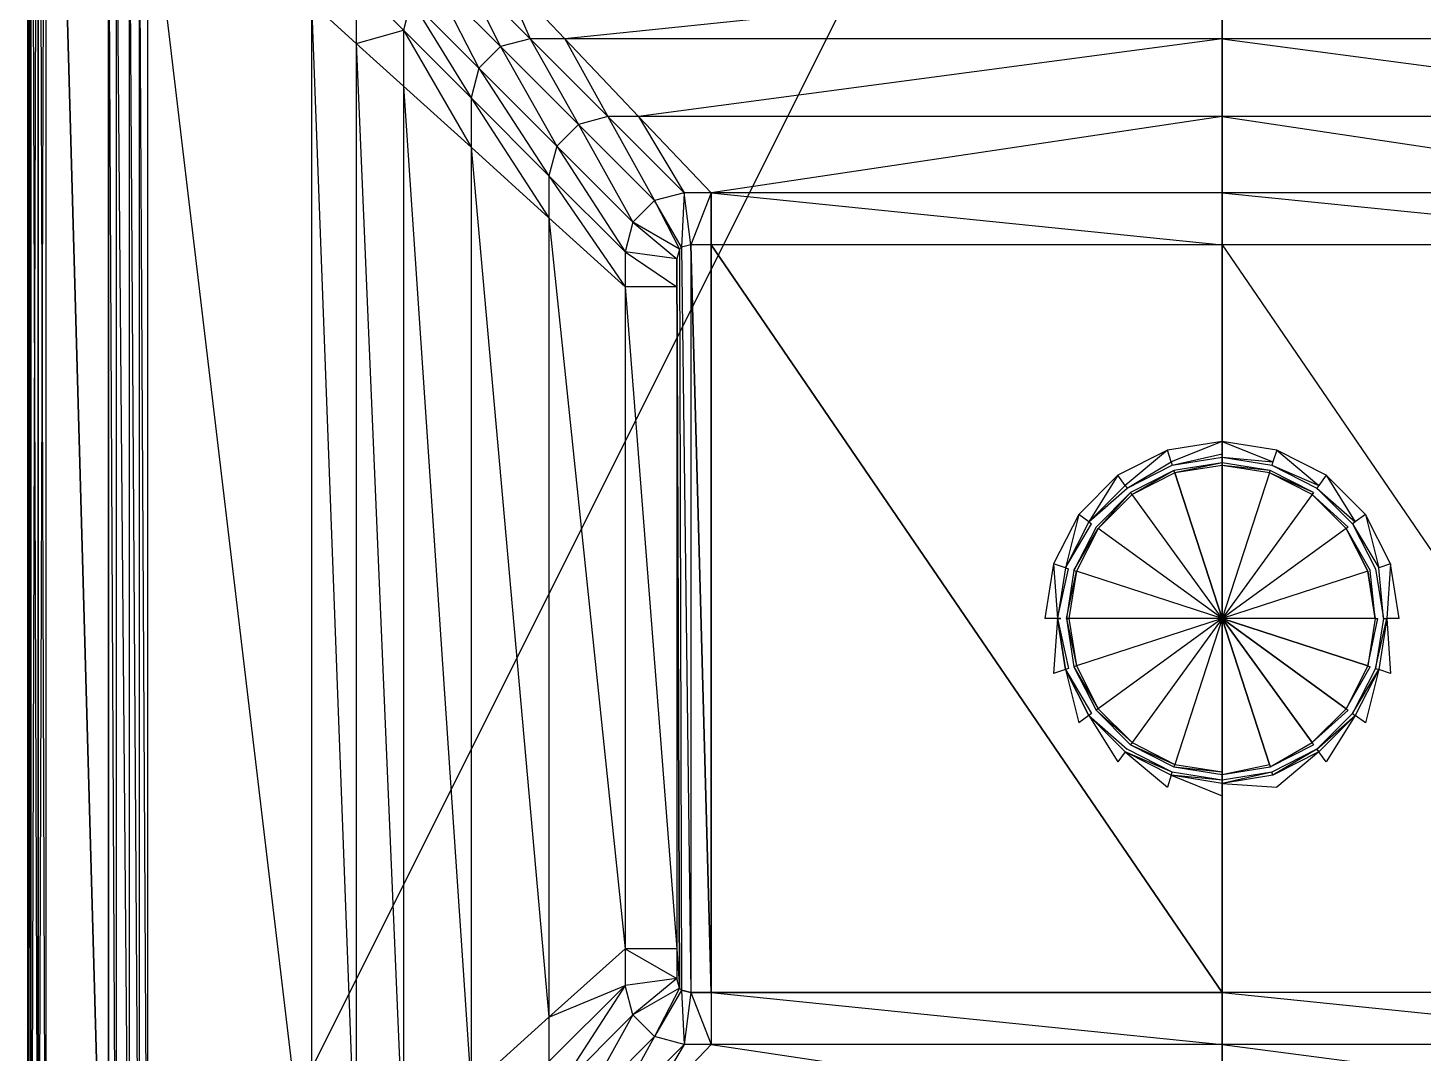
# Model space of a CAD drawing. Extents: x 0 to 0.46, y -0.46 to 0.
# Drawn here: x 0 to 0.2687, y -0.3511 to -0.1538 of the extents above; entities that cross this region are included whole.
import ezdxf

# ---------------------------------------------------------------- set-up
doc = ezdxf.new("R2010")
doc.units = 0
doc.header["$MEASUREMENT"] = 0
for name, color, linetype in [('L0_WASHBASIN_N_3156_', 7, 'Continuous'), ('L1_DRAIN_005_D60_2', 7, 'Continuous'), ('L2_DRAIN_005_D60_1', 7, 'Continuous')]:
    doc.layers.add(name, color=color, linetype=linetype)

msp = doc.modelspace()

# ---------------------------------------------------------------- linework, layer by layer
at = {"layer": 'L0_WASHBASIN_N_3156_', "color": 8}
for points, invisible_edges in [([(0, -0.0035, 0.1165), (0, -0.4565, 0.0035), (0, -0.4565, 0.1165), (0, -0.0035, 0.1165)], 13), ([(0, -0.4565, 0.0035), (0, -0.0035, 0.1165), (0, -0.0035, 0.0035), (0, -0.4565, 0.0035)], 10), ([(0.000586, -0.0035, 0.119414), (0, -0.4565, 0.118), (0.000586, -0.4565, 0.119414), (0.000586, -0.0035, 0.119414)], 13), ([(0, -0.4565, 0.118), (0.000586, -0.0035, 0.119414), (0, -0.0035, 0.118), (0, -0.4565, 0.118)], 10), ([(0, -0.0035, 0.118), (0, -0.4565, 0.1165), (0, -0.4565, 0.118), (0, -0.0035, 0.118)], 13), ([(0, -0.4565, 0.1165), (0, -0.0035, 0.118), (0, -0.0035, 0.1165), (0, -0.4565, 0.1165)], 10), ([(0, -0.0035, 0.002), (0.000586, -0.4565, 0.000586), (0, -0.4565, 0.002), (0, -0.0035, 0.002)], 13), ([(0.000586, -0.4565, 0.000586), (0, -0.0035, 0.002), (0.000586, -0.0035, 0.000586), (0.000586, -0.4565, 0.000586)], 10), ([(0, -0.0035, 0.0035), (0, -0.4565, 0.002), (0, -0.4565, 0.0035), (0, -0.0035, 0.0035)], 13), ([(0, -0.4565, 0.002), (0, -0.0035, 0.0035), (0, -0.0035, 0.002), (0, -0.4565, 0.002)], 10), ([(0.002, -0.4565, 0.12), (0.000586, -0.0035, 0.119414), (0.000586, -0.4565, 0.119414), (0.002, -0.4565, 0.12)], 13), ([(0.000586, -0.0035, 0.119414), (0.002, -0.4565, 0.12), (0.002, -0.0035, 0.12), (0.000586, -0.0035, 0.119414)], 10), ([(0.002, -0.0035), (0.000586, -0.4565, 0.000586), (0.000586, -0.0035, 0.000586), (0.002, -0.0035)], 13), ([(0.000586, -0.4565, 0.000586), (0.002, -0.0035), (0.002, -0.4565), (0.000586, -0.4565, 0.000586)], 10), ([(0.0035, -0.0035), (0.002, -0.4565), (0.002, -0.0035), (0.0035, -0.0035)], 13), ([(0.002, -0.4565), (0.0035, -0.0035), (0.0035, -0.4565), (0.002, -0.4565)], 10), ([(0.0035, -0.4565, 0.12), (0.002, -0.0035, 0.12), (0.002, -0.4565, 0.12), (0.0035, -0.4565, 0.12)], 13), ([(0.002, -0.0035, 0.12), (0.0035, -0.4565, 0.12), (0.0035, -0.0035, 0.12), (0.002, -0.0035, 0.12)], 10), ([(0.23, -0.0035), (0.0035, -0.4565), (0.0035, -0.0035), (0.23, -0.0035)], 13), ([(0.0035, -0.4565), (0.23, -0.0035), (0.23, -0.4565), (0.0035, -0.4565)], 8), ([(0.0035, -0.4565, 0.12), (0.0155, -0.433707, 0.12), (0.0035, -0.0035, 0.12), (0.0035, -0.4565, 0.12)], 13), ([(0.0155, -0.101293, 0.12), (0.0035, -0.0035, 0.12), (0.0155, -0.433707, 0.12), (0.0155, -0.101293, 0.12)], 9), ([(0.4565, -0.0035), (0.23, -0.4565), (0.23, -0.0035), (0.4565, -0.0035)], 13), ([(0.23, -0.4565), (0.4565, -0.0035), (0.4565, -0.4565), (0.23, -0.4565)], 10), ([(0.0155, -0.101293, 0.12), (0.0155, -0.433707, 0.12), (0.0155, -0.416908, 0.12), (0.0155, -0.101293, 0.12)], 8), ([(0.0155, -0.101293, 0.12), (0.0155, -0.416908, 0.12), (0.0155, -0.117262, 0.12), (0.0155, -0.101293, 0.12)], 9), ([(0.017, -0.416908, 0.12), (0.0155, -0.117262, 0.12), (0.0155, -0.416908, 0.12), (0.017, -0.416908, 0.12)], 13), ([(0.0155, -0.117262, 0.12), (0.017, -0.416908, 0.12), (0.017, -0.117262, 0.12), (0.0155, -0.117262, 0.12)], 10), ([(0.01953, -0.416289, 0.11925), (0.017, -0.117262, 0.12), (0.017, -0.416908, 0.12), (0.01953, -0.416289, 0.11925)], 13), ([(0.017, -0.117262, 0.12), (0.01953, -0.416289, 0.11925), (0.01953, -0.117885, 0.11925), (0.017, -0.117262, 0.12)], 10), ([(0.021397, -0.415296, 0.11744), (0.01953, -0.117885, 0.11925), (0.01953, -0.416289, 0.11925), (0.021397, -0.415296, 0.11744)], 13), ([(0.01953, -0.117885, 0.11925), (0.021397, -0.415296, 0.11744), (0.021397, -0.118883, 0.11744), (0.01953, -0.117885, 0.11925)], 10), ([(0.023056, -0.413802, 0.114397), (0.021397, -0.118883, 0.11744), (0.021397, -0.415296, 0.11744), (0.023056, -0.413802, 0.114397)], 13), ([(0.021397, -0.118883, 0.11744), (0.023056, -0.413802, 0.114397), (0.023056, -0.120385, 0.114397), (0.021397, -0.118883, 0.11744)], 10), ([(0.054592, -0.38542, 0.056581), (0.023056, -0.120385, 0.114397), (0.023056, -0.413802, 0.114397), (0.054592, -0.38542, 0.056581)], 13), ([(0.023056, -0.120385, 0.114397), (0.054592, -0.38542, 0.056581), (0.054592, -0.148925, 0.056581), (0.023056, -0.120385, 0.114397)], 10), ([(0.086868, -0.161535, 0.019), (0.078011, -0.144344, 0.028968), (0.073844, -0.148511, 0.028968), (0.086868, -0.161535, 0.019)], 13), ([(0.091035, -0.157368, 0.019), (0.083704, -0.142818, 0.028968), (0.078011, -0.144344, 0.028968), (0.091035, -0.157368, 0.019)], 13), ([(0.078011, -0.144344, 0.028968), (0.086868, -0.161535, 0.019), (0.091035, -0.157368, 0.019), (0.078011, -0.144344, 0.028968)], 10), ([(0.083704, -0.142818, 0.028968), (0.091035, -0.157368, 0.019), (0.096728, -0.155842, 0.019), (0.083704, -0.142818, 0.028968)], 10), ([(0.096728, -0.155842, 0.019), (0.091019, -0.142818, 0.028968), (0.083704, -0.142818, 0.028968), (0.096728, -0.155842, 0.019)], 13), ([(0.103392, -0.155842, 0.019), (0.23, -0.142818, 0.028968), (0.091019, -0.142818, 0.028968), (0.103392, -0.155842, 0.019)], 13), ([(0.091019, -0.142818, 0.028968), (0.096728, -0.155842, 0.019), (0.103392, -0.155842, 0.019), (0.091019, -0.142818, 0.028968)], 10), ([(0.23, -0.142818, 0.028968), (0.103392, -0.155842, 0.019), (0.23, -0.155842, 0.019), (0.23, -0.142818, 0.028968)], 10), ([(0.356608, -0.155842, 0.019), (0.23, -0.142818, 0.028968), (0.23, -0.155842, 0.019), (0.356608, -0.155842, 0.019)], 13), ([(0.23, -0.142818, 0.028968), (0.356608, -0.155842, 0.019), (0.368981, -0.142818, 0.028968), (0.23, -0.142818, 0.028968)], 10), ([(0.06324, -0.145126, 0.040726), (0.054592, -0.148925, 0.056581), (0.06324, -0.156752, 0.040726), (0.06324, -0.145126, 0.040726)], 13), ([(0.06324, -0.156752, 0.040726), (0.072318, -0.154204, 0.028968), (0.06324, -0.145126, 0.040726), (0.06324, -0.156752, 0.040726)], 10), ([(0.073844, -0.148511, 0.028968), (0.06324, -0.145126, 0.040726), (0.072318, -0.154204, 0.028968), (0.073844, -0.148511, 0.028968)], 13), ([(0.06324, -0.377637, 0.040726), (0.054592, -0.148925, 0.056581), (0.054592, -0.38542, 0.056581), (0.06324, -0.377637, 0.040726)], 13), ([(0.054592, -0.148925, 0.056581), (0.06324, -0.377637, 0.040726), (0.06324, -0.156752, 0.040726), (0.054592, -0.148925, 0.056581)], 10), ([(0.085342, -0.167228, 0.019), (0.073844, -0.148511, 0.028968), (0.072318, -0.154204, 0.028968), (0.085342, -0.167228, 0.019)], 13), ([(0.073844, -0.148511, 0.028968), (0.085342, -0.167228, 0.019), (0.086868, -0.161535, 0.019), (0.073844, -0.148511, 0.028968)], 10), ([(0.072318, -0.154204, 0.028968), (0.06324, -0.156752, 0.040726), (0.072318, -0.164967, 0.028968), (0.072318, -0.154204, 0.028968)], 13), ([(0.085342, -0.176754, 0.019), (0.072318, -0.154204, 0.028968), (0.072318, -0.164967, 0.028968), (0.085342, -0.176754, 0.019)], 13), ([(0.072318, -0.154204, 0.028968), (0.085342, -0.176754, 0.019), (0.085342, -0.167228, 0.019), (0.072318, -0.154204, 0.028968)], 10), ([(0.106023, -0.172356, 0.012339), (0.096728, -0.155842, 0.019), (0.091035, -0.157368, 0.019), (0.106023, -0.172356, 0.012339)], 13), ([(0.096728, -0.155842, 0.019), (0.106023, -0.172356, 0.012339), (0.111716, -0.17083, 0.012339), (0.096728, -0.155842, 0.019)], 10), ([(0.111716, -0.17083, 0.012339), (0.103392, -0.155842, 0.019), (0.096728, -0.155842, 0.019), (0.111716, -0.17083, 0.012339)], 13), ([(0.11763, -0.17083, 0.012339), (0.23, -0.155842, 0.019), (0.103392, -0.155842, 0.019), (0.11763, -0.17083, 0.012339)], 13), ([(0.103392, -0.155842, 0.019), (0.111716, -0.17083, 0.012339), (0.11763, -0.17083, 0.012339), (0.103392, -0.155842, 0.019)], 10), ([(0.23, -0.155842, 0.019), (0.11763, -0.17083, 0.012339), (0.23, -0.17083, 0.012339), (0.23, -0.155842, 0.019)], 10), ([(0.34237, -0.17083, 0.012339), (0.23, -0.155842, 0.019), (0.23, -0.17083, 0.012339), (0.34237, -0.17083, 0.012339)], 13), ([(0.23, -0.155842, 0.019), (0.34237, -0.17083, 0.012339), (0.356608, -0.155842, 0.019), (0.23, -0.155842, 0.019)], 10), ([(0.072318, -0.369466, 0.028968), (0.06324, -0.156752, 0.040726), (0.06324, -0.377637, 0.040726), (0.072318, -0.369466, 0.028968)], 13), ([(0.06324, -0.156752, 0.040726), (0.072318, -0.369466, 0.028968), (0.072318, -0.164967, 0.028968), (0.06324, -0.156752, 0.040726)], 10), ([(0.101856, -0.176523, 0.012339), (0.091035, -0.157368, 0.019), (0.086868, -0.161535, 0.019), (0.101856, -0.176523, 0.012339)], 13), ([(0.091035, -0.157368, 0.019), (0.101856, -0.176523, 0.012339), (0.106023, -0.172356, 0.012339), (0.091035, -0.157368, 0.019)], 10), ([(0.10033, -0.182216, 0.012339), (0.086868, -0.161535, 0.019), (0.085342, -0.167228, 0.019), (0.10033, -0.182216, 0.012339)], 13), ([(0.086868, -0.161535, 0.019), (0.10033, -0.182216, 0.012339), (0.101856, -0.176523, 0.012339), (0.086868, -0.161535, 0.019)], 10), ([(0.085342, -0.357745, 0.019), (0.072318, -0.164967, 0.028968), (0.072318, -0.369466, 0.028968), (0.085342, -0.357745, 0.019)], 13), ([(0.072318, -0.164967, 0.028968), (0.085342, -0.357745, 0.019), (0.085342, -0.176754, 0.019), (0.072318, -0.164967, 0.028968)], 10), ([(0.10033, -0.190318, 0.012339), (0.085342, -0.167228, 0.019), (0.085342, -0.176754, 0.019), (0.10033, -0.190318, 0.012339)], 13), ([(0.085342, -0.167228, 0.019), (0.10033, -0.190318, 0.012339), (0.10033, -0.182216, 0.012339), (0.085342, -0.167228, 0.019)], 10), ([(0.120693, -0.187025, 0.01), (0.111716, -0.17083, 0.012339), (0.106023, -0.172356, 0.012339), (0.120693, -0.187025, 0.01)], 13), ([(0.111716, -0.17083, 0.012339), (0.120693, -0.187025, 0.01), (0.126386, -0.1855, 0.01), (0.111716, -0.17083, 0.012339)], 10), ([(0.126386, -0.1855, 0.01), (0.11763, -0.17083, 0.012339), (0.111716, -0.17083, 0.012339), (0.126386, -0.1855, 0.01)], 13), ([(0.131567, -0.1855, 0.01), (0.23, -0.17083, 0.012339), (0.11763, -0.17083, 0.012339), (0.131567, -0.1855, 0.01)], 13), ([(0.11763, -0.17083, 0.012339), (0.126386, -0.1855, 0.01), (0.131567, -0.1855, 0.01), (0.11763, -0.17083, 0.012339)], 10), ([(0.23, -0.17083, 0.012339), (0.131567, -0.1855, 0.01), (0.23, -0.1855, 0.01), (0.23, -0.17083, 0.012339)], 10), ([(0.328433, -0.1855, 0.01), (0.23, -0.17083, 0.012339), (0.23, -0.1855, 0.01), (0.328433, -0.1855, 0.01)], 13), ([(0.23, -0.17083, 0.012339), (0.328433, -0.1855, 0.01), (0.34237, -0.17083, 0.012339), (0.23, -0.17083, 0.012339)], 10), ([(0.116525, -0.191193, 0.01), (0.106023, -0.172356, 0.012339), (0.101856, -0.176523, 0.012339), (0.116525, -0.191193, 0.01)], 13), ([(0.106023, -0.172356, 0.012339), (0.116525, -0.191193, 0.01), (0.120693, -0.187025, 0.01), (0.106023, -0.172356, 0.012339)], 10), ([(0.10033, -0.344255, 0.012339), (0.085342, -0.176754, 0.019), (0.085342, -0.357745, 0.019), (0.10033, -0.344255, 0.012339)], 13), ([(0.085342, -0.176754, 0.019), (0.10033, -0.344255, 0.012339), (0.10033, -0.190318, 0.012339), (0.085342, -0.176754, 0.019)], 10), ([(0.115, -0.196886, 0.01), (0.101856, -0.176523, 0.012339), (0.10033, -0.182216, 0.012339), (0.115, -0.196886, 0.01)], 13), ([(0.101856, -0.176523, 0.012339), (0.115, -0.196886, 0.01), (0.116525, -0.191193, 0.01), (0.101856, -0.176523, 0.012339)], 10), ([(0.115, -0.203594, 0.01), (0.10033, -0.182216, 0.012339), (0.10033, -0.190318, 0.012339), (0.115, -0.203594, 0.01)], 13), ([(0.10033, -0.182216, 0.012339), (0.115, -0.203594, 0.01), (0.115, -0.196886, 0.01), (0.10033, -0.182216, 0.012339)], 10), ([(0.125491, -0.196369, 0.01), (0.120693, -0.187025, 0.01), (0.116525, -0.191193, 0.01), (0.125491, -0.196369, 0.01)], 13), ([(0.125869, -0.195991, 0.01), (0.126386, -0.1855, 0.01), (0.120693, -0.187025, 0.01), (0.125869, -0.195991, 0.01)], 13), ([(0.120693, -0.187025, 0.01), (0.125491, -0.196369, 0.01), (0.125869, -0.195991, 0.01), (0.120693, -0.187025, 0.01)], 10), ([(0.126386, -0.1855, 0.01), (0.125869, -0.195991, 0.01), (0.127702, -0.1955, 0.01), (0.126386, -0.1855, 0.01)], 10), ([(0.127702, -0.1955, 0.01), (0.131567, -0.1855, 0.01), (0.126386, -0.1855, 0.01), (0.127702, -0.1955, 0.01)], 13), ([(0.131567, -0.1855, 0.01), (0.127702, -0.1955, 0.01), (0.131567, -0.1955, 0.01), (0.131567, -0.1855, 0.01)], 10), ([(0.23, -0.1955, 0.01), (0.131567, -0.1855, 0.01), (0.131567, -0.1955, 0.01), (0.23, -0.1955, 0.01)], 13), ([(0.131567, -0.1855, 0.01), (0.23, -0.1955, 0.01), (0.23, -0.1855, 0.01), (0.131567, -0.1855, 0.01)], 10), ([(0.328433, -0.1955, 0.01), (0.23, -0.1855, 0.01), (0.23, -0.1955, 0.01), (0.328433, -0.1955, 0.01)], 13), ([(0.23, -0.1855, 0.01), (0.328433, -0.1955, 0.01), (0.328433, -0.1855, 0.01), (0.23, -0.1855, 0.01)], 10), ([(0.115, -0.331053, 0.01), (0.10033, -0.190318, 0.012339), (0.10033, -0.344255, 0.012339), (0.115, -0.331053, 0.01)], 13), ([(0.10033, -0.190318, 0.012339), (0.115, -0.331053, 0.01), (0.115, -0.203594, 0.01), (0.10033, -0.190318, 0.012339)], 10), ([(0.125, -0.198202, 0.01), (0.116525, -0.191193, 0.01), (0.115, -0.196886, 0.01), (0.125, -0.198202, 0.01)], 13), ([(0.116525, -0.191193, 0.01), (0.125, -0.198202, 0.01), (0.125491, -0.196369, 0.01), (0.116525, -0.191193, 0.01)], 10), ([(0.125491, -0.196369, 0.01), (0.125869, -0.339009, 0.01), (0.125869, -0.195991, 0.01), (0.125491, -0.196369, 0.01)], 10), ([(0.125869, -0.195991, 0.01), (0.127702, -0.3395, 0.01), (0.127702, -0.1955, 0.01), (0.125869, -0.195991, 0.01)], 10), ([(0.125869, -0.195991, 0.01), (0.125869, -0.339009, 0.01), (0.127702, -0.3395, 0.01), (0.125869, -0.195991, 0.01)], 13), ([(0.127702, -0.1955, 0.01), (0.127702, -0.3395, 0.01), (0.131567, -0.3395, 0.01), (0.127702, -0.1955, 0.01)], 8), ([(0.127702, -0.1955, 0.01), (0.131567, -0.3395, 0.01), (0.131567, -0.1955, 0.01), (0.127702, -0.1955, 0.01)], 8), ([(0.131567, -0.1955, 0.01), (0.131567, -0.3395, 0.01), (0.23, -0.3395, 0.01), (0.131567, -0.1955, 0.01)], 8), ([(0.131567, -0.1955, 0.01), (0.23, -0.3395, 0.01), (0.23, -0.1955, 0.01), (0.131567, -0.1955, 0.01)], 8), ([(0.328433, -0.3395, 0.01), (0.23, -0.1955, 0.01), (0.23, -0.3395, 0.01), (0.328433, -0.3395, 0.01)], 13), ([(0.23, -0.1955, 0.01), (0.328433, -0.3395, 0.01), (0.328433, -0.1955, 0.01), (0.23, -0.1955, 0.01)], 10), ([(0.125, -0.203594, 0.01), (0.115, -0.196886, 0.01), (0.115, -0.203594, 0.01), (0.125, -0.203594, 0.01)], 13), ([(0.115, -0.196886, 0.01), (0.125, -0.203594, 0.01), (0.125, -0.198202, 0.01), (0.115, -0.196886, 0.01)], 10), ([(0.125, -0.198202, 0.01), (0.125491, -0.338631, 0.01), (0.125491, -0.196369, 0.01), (0.125, -0.198202, 0.01)], 10), ([(0.125, -0.203594, 0.01), (0.125491, -0.338631, 0.01), (0.125, -0.198202, 0.01), (0.125, -0.203594, 0.01)], 13), ([(0.125491, -0.196369, 0.01), (0.125491, -0.338631, 0.01), (0.125869, -0.339009, 0.01), (0.125491, -0.196369, 0.01)], 13), ([(0.125, -0.331053, 0.01), (0.115, -0.203594, 0.01), (0.115, -0.331053, 0.01), (0.125, -0.331053, 0.01)], 13), ([(0.115, -0.203594, 0.01), (0.125, -0.331053, 0.01), (0.125, -0.203594, 0.01), (0.115, -0.203594, 0.01)], 10), ([(0.125, -0.331053, 0.01), (0.125491, -0.338631, 0.01), (0.125, -0.203594, 0.01), (0.125, -0.331053, 0.01)], 10), ([(0.10033, -0.344255, 0.012339), (0.115, -0.338114, 0.01), (0.115, -0.331053, 0.01), (0.10033, -0.344255, 0.012339)], 10), ([(0.125, -0.336798, 0.01), (0.115, -0.331053, 0.01), (0.115, -0.338114, 0.01), (0.125, -0.336798, 0.01)], 13), ([(0.115, -0.331053, 0.01), (0.125, -0.336798, 0.01), (0.125, -0.331053, 0.01), (0.115, -0.331053, 0.01)], 10), ([(0.125491, -0.338631, 0.01), (0.125, -0.331053, 0.01), (0.125, -0.336798, 0.01), (0.125491, -0.338631, 0.01)], 13), ([(0.101856, -0.358477, 0.012339), (0.115, -0.338114, 0.01), (0.10033, -0.352784, 0.012339), (0.101856, -0.358477, 0.012339)], 13), ([(0.115, -0.338114, 0.01), (0.10033, -0.344255, 0.012339), (0.10033, -0.352784, 0.012339), (0.115, -0.338114, 0.01)], 13), ([(0.115, -0.338114, 0.01), (0.101856, -0.358477, 0.012339), (0.116525, -0.343807, 0.01), (0.115, -0.338114, 0.01)], 10), ([(0.116525, -0.343807, 0.01), (0.125, -0.336798, 0.01), (0.115, -0.338114, 0.01), (0.116525, -0.343807, 0.01)], 13), ([(0.125, -0.336798, 0.01), (0.116525, -0.343807, 0.01), (0.125491, -0.338631, 0.01), (0.125, -0.336798, 0.01)], 10), ([(0.120693, -0.347975, 0.01), (0.125491, -0.338631, 0.01), (0.116525, -0.343807, 0.01), (0.120693, -0.347975, 0.01)], 13), ([(0.125491, -0.338631, 0.01), (0.120693, -0.347975, 0.01), (0.125869, -0.339009, 0.01), (0.125491, -0.338631, 0.01)], 10), ([(0.126386, -0.3495, 0.01), (0.125869, -0.339009, 0.01), (0.120693, -0.347975, 0.01), (0.126386, -0.3495, 0.01)], 13), ([(0.125869, -0.339009, 0.01), (0.126386, -0.3495, 0.01), (0.127702, -0.3395, 0.01), (0.125869, -0.339009, 0.01)], 10), ([(0.131567, -0.3495, 0.01), (0.127702, -0.3395, 0.01), (0.126386, -0.3495, 0.01), (0.131567, -0.3495, 0.01)], 13), ([(0.127702, -0.3395, 0.01), (0.131567, -0.3495, 0.01), (0.131567, -0.3395, 0.01), (0.127702, -0.3395, 0.01)], 10), ([(0.23, -0.3495, 0.01), (0.131567, -0.3395, 0.01), (0.131567, -0.3495, 0.01), (0.23, -0.3495, 0.01)], 13), ([(0.131567, -0.3395, 0.01), (0.23, -0.3495, 0.01), (0.23, -0.3395, 0.01), (0.131567, -0.3395, 0.01)], 10), ([(0.328433, -0.3495, 0.01), (0.23, -0.3395, 0.01), (0.23, -0.3495, 0.01), (0.328433, -0.3495, 0.01)], 13), ([(0.23, -0.3395, 0.01), (0.328433, -0.3495, 0.01), (0.328433, -0.3395, 0.01), (0.23, -0.3395, 0.01)], 10), ([(0.106023, -0.362644, 0.012339), (0.116525, -0.343807, 0.01), (0.101856, -0.358477, 0.012339), (0.106023, -0.362644, 0.012339)], 13), ([(0.116525, -0.343807, 0.01), (0.106023, -0.362644, 0.012339), (0.120693, -0.347975, 0.01), (0.116525, -0.343807, 0.01)], 10), ([(0.085342, -0.357745, 0.019), (0.10033, -0.352784, 0.012339), (0.10033, -0.344255, 0.012339), (0.085342, -0.357745, 0.019)], 10), ([(0.111716, -0.36417, 0.012339), (0.120693, -0.347975, 0.01), (0.106023, -0.362644, 0.012339), (0.111716, -0.36417, 0.012339)], 13), ([(0.120693, -0.347975, 0.01), (0.111716, -0.36417, 0.012339), (0.126386, -0.3495, 0.01), (0.120693, -0.347975, 0.01)], 10), ([(0.11763, -0.36417, 0.012339), (0.126386, -0.3495, 0.01), (0.111716, -0.36417, 0.012339), (0.11763, -0.36417, 0.012339)], 13), ([(0.126386, -0.3495, 0.01), (0.11763, -0.36417, 0.012339), (0.131567, -0.3495, 0.01), (0.126386, -0.3495, 0.01)], 8), ([(0.23, -0.36417, 0.012339), (0.131567, -0.3495, 0.01), (0.11763, -0.36417, 0.012339), (0.23, -0.36417, 0.012339)], 13), ([(0.131567, -0.3495, 0.01), (0.23, -0.36417, 0.012339), (0.23, -0.3495, 0.01), (0.131567, -0.3495, 0.01)], 10), ([(0.34237, -0.36417, 0.012339), (0.23, -0.3495, 0.01), (0.23, -0.36417, 0.012339), (0.34237, -0.36417, 0.012339)], 13), ([(0.23, -0.3495, 0.01), (0.34237, -0.36417, 0.012339), (0.328433, -0.3495, 0.01), (0.23, -0.3495, 0.01)], 10)]:
    msp.add_3dface(points, dxfattribs=dict(at, invisible_edges=invisible_edges))
at = {"layer": 'L1_DRAIN_005_D60_2', "color": 8}
for points, invisible_edges in [([(0.212658, -0.243631, 0.012354), (0.220729, -0.238968, 0.0102), (0.212366, -0.243229, 0.0102), (0.212658, -0.243631, 0.012354)], 13), ([(0.220729, -0.238968, 0.0102), (0.212658, -0.243631, 0.012354), (0.220883, -0.23944, 0.012354), (0.220729, -0.238968, 0.0102)], 10), ([(0.220883, -0.23944, 0.012354), (0.23, -0.2375, 0.0102), (0.220729, -0.238968, 0.0102), (0.220883, -0.23944, 0.012354)], 13), ([(0.23, -0.2375, 0.0102), (0.220883, -0.23944, 0.012354), (0.23, -0.237996, 0.012354), (0.23, -0.2375, 0.0102)], 10), ([(0.23, -0.237996, 0.012354), (0.220883, -0.23944, 0.012354), (0.23, -0.2675, 0.013354), (0.23, -0.237996, 0.012354)], 12), ([(0.23, -0.237996, 0.012354), (0.239271, -0.238968, 0.0102), (0.23, -0.2375, 0.0102), (0.23, -0.237996, 0.012354)], 13), ([(0.239271, -0.238968, 0.0102), (0.23, -0.237996, 0.012354), (0.239117, -0.23944, 0.012354), (0.239271, -0.238968, 0.0102)], 10), ([(0.239117, -0.23944, 0.012354), (0.23, -0.237996, 0.012354), (0.23, -0.2675, 0.013354), (0.239117, -0.23944, 0.012354)], 12), ([(0.239117, -0.23944, 0.012354), (0.247634, -0.243229, 0.0102), (0.239271, -0.238968, 0.0102), (0.239117, -0.23944, 0.012354)], 13), ([(0.23, -0.2675, 0.013354), (0.220883, -0.23944, 0.012354), (0.212658, -0.243631, 0.012354), (0.23, -0.2675, 0.013354)], 12), ([(0.247342, -0.243631, 0.012354), (0.239117, -0.23944, 0.012354), (0.23, -0.2675, 0.013354), (0.247342, -0.243631, 0.012354)], 12), ([(0.247634, -0.243229, 0.0102), (0.239117, -0.23944, 0.012354), (0.247342, -0.243631, 0.012354), (0.247634, -0.243229, 0.0102)], 10), ([(0.206131, -0.250158, 0.012354), (0.212366, -0.243229, 0.0102), (0.205729, -0.249866, 0.0102), (0.206131, -0.250158, 0.012354)], 13), ([(0.212366, -0.243229, 0.0102), (0.206131, -0.250158, 0.012354), (0.212658, -0.243631, 0.012354), (0.212366, -0.243229, 0.0102)], 10), ([(0.23, -0.2675, 0.013354), (0.212658, -0.243631, 0.012354), (0.206131, -0.250158, 0.012354), (0.23, -0.2675, 0.013354)], 12), ([(0.253869, -0.250158, 0.012354), (0.247342, -0.243631, 0.012354), (0.23, -0.2675, 0.013354), (0.253869, -0.250158, 0.012354)], 12), ([(0.247342, -0.243631, 0.012354), (0.254271, -0.249866, 0.0102), (0.247634, -0.243229, 0.0102), (0.247342, -0.243631, 0.012354)], 10), ([(0.254271, -0.249866, 0.0102), (0.247342, -0.243631, 0.012354), (0.253869, -0.250158, 0.012354), (0.254271, -0.249866, 0.0102)], 13), ([(0.201468, -0.258229, 0.0102), (0.206131, -0.250158, 0.012354), (0.205729, -0.249866, 0.0102), (0.201468, -0.258229, 0.0102)], 10), ([(0.253869, -0.250158, 0.012354), (0.258532, -0.258229, 0.0102), (0.254271, -0.249866, 0.0102), (0.253869, -0.250158, 0.012354)], 10), ([(0.206131, -0.250158, 0.012354), (0.201468, -0.258229, 0.0102), (0.20194, -0.258383, 0.012354), (0.206131, -0.250158, 0.012354)], 13), ([(0.23, -0.2675, 0.013354), (0.206131, -0.250158, 0.012354), (0.20194, -0.258383, 0.012354), (0.23, -0.2675, 0.013354)], 12), ([(0.25806, -0.258383, 0.012354), (0.253869, -0.250158, 0.012354), (0.23, -0.2675, 0.013354), (0.25806, -0.258383, 0.012354)], 12), ([(0.258532, -0.258229, 0.0102), (0.253869, -0.250158, 0.012354), (0.25806, -0.258383, 0.012354), (0.258532, -0.258229, 0.0102)], 13), ([(0.2, -0.2675, 0.0102), (0.20194, -0.258383, 0.012354), (0.201468, -0.258229, 0.0102), (0.2, -0.2675, 0.0102)], 10), ([(0.20194, -0.258383, 0.012354), (0.2, -0.2675, 0.0102), (0.200496, -0.2675, 0.012354), (0.20194, -0.258383, 0.012354)], 13), ([(0.23, -0.2675, 0.013354), (0.20194, -0.258383, 0.012354), (0.200496, -0.2675, 0.012354), (0.23, -0.2675, 0.013354)], 12), ([(0.259504, -0.2675, 0.012354), (0.25806, -0.258383, 0.012354), (0.23, -0.2675, 0.013354), (0.259504, -0.2675, 0.012354)], 12), ([(0.259504, -0.2675, 0.012354), (0.258532, -0.258229, 0.0102), (0.25806, -0.258383, 0.012354), (0.259504, -0.2675, 0.012354)], 10), ([(0.258532, -0.258229, 0.0102), (0.259504, -0.2675, 0.012354), (0.26, -0.2675, 0.0102), (0.258532, -0.258229, 0.0102)], 13), ([(0.20194, -0.276617, 0.012354), (0.2, -0.2675, 0.0102), (0.201468, -0.276771, 0.0102), (0.20194, -0.276617, 0.012354)], 13), ([(0.2, -0.2675, 0.0102), (0.20194, -0.276617, 0.012354), (0.200496, -0.2675, 0.012354), (0.2, -0.2675, 0.0102)], 10), ([(0.23, -0.2675, 0.013354), (0.200496, -0.2675, 0.012354), (0.20194, -0.276617, 0.012354), (0.23, -0.2675, 0.013354)], 12), ([(0.23, -0.2675, 0.013354), (0.20194, -0.276617, 0.012354), (0.206131, -0.284842, 0.012354), (0.23, -0.2675, 0.013354)], 12), ([(0.23, -0.2675, 0.013354), (0.206131, -0.284842, 0.012354), (0.212658, -0.291369, 0.012354), (0.23, -0.2675, 0.013354)], 12), ([(0.23, -0.2675, 0.013354), (0.212658, -0.291369, 0.012354), (0.220883, -0.29556, 0.012354), (0.23, -0.2675, 0.013354)], 12), ([(0.23, -0.2675, 0.013354), (0.220883, -0.29556, 0.012354), (0.23, -0.297004, 0.012354), (0.23, -0.2675, 0.013354)], 12), ([(0.259504, -0.2675, 0.012354), (0.23, -0.2675, 0.013354), (0.25806, -0.276617, 0.012354), (0.259504, -0.2675, 0.012354)], 12), ([(0.25806, -0.276617, 0.012354), (0.23, -0.2675, 0.013354), (0.253869, -0.284842, 0.012354), (0.25806, -0.276617, 0.012354)], 12), ([(0.253869, -0.284842, 0.012354), (0.23, -0.2675, 0.013354), (0.247342, -0.291369, 0.012354), (0.253869, -0.284842, 0.012354)], 12), ([(0.247342, -0.291369, 0.012354), (0.23, -0.2675, 0.013354), (0.239117, -0.29556, 0.012354), (0.247342, -0.291369, 0.012354)], 12), ([(0.239117, -0.29556, 0.012354), (0.23, -0.2675, 0.013354), (0.23, -0.297004, 0.012354), (0.239117, -0.29556, 0.012354)], 12), ([(0.26, -0.2675, 0.0102), (0.25806, -0.276617, 0.012354), (0.258532, -0.276771, 0.0102), (0.26, -0.2675, 0.0102)], 13), ([(0.25806, -0.276617, 0.012354), (0.26, -0.2675, 0.0102), (0.259504, -0.2675, 0.012354), (0.25806, -0.276617, 0.012354)], 10), ([(0.201468, -0.276771, 0.0102), (0.206131, -0.284842, 0.012354), (0.20194, -0.276617, 0.012354), (0.201468, -0.276771, 0.0102)], 10), ([(0.206131, -0.284842, 0.012354), (0.201468, -0.276771, 0.0102), (0.205729, -0.285134, 0.0102), (0.206131, -0.284842, 0.012354)], 13), ([(0.253869, -0.284842, 0.012354), (0.258532, -0.276771, 0.0102), (0.25806, -0.276617, 0.012354), (0.253869, -0.284842, 0.012354)], 10), ([(0.258532, -0.276771, 0.0102), (0.253869, -0.284842, 0.012354), (0.254271, -0.285134, 0.0102), (0.258532, -0.276771, 0.0102)], 13), ([(0.205729, -0.285134, 0.0102), (0.212658, -0.291369, 0.012354), (0.206131, -0.284842, 0.012354), (0.205729, -0.285134, 0.0102)], 10), ([(0.212658, -0.291369, 0.012354), (0.205729, -0.285134, 0.0102), (0.212366, -0.291771, 0.0102), (0.212658, -0.291369, 0.012354)], 13), ([(0.247342, -0.291369, 0.012354), (0.254271, -0.285134, 0.0102), (0.253869, -0.284842, 0.012354), (0.247342, -0.291369, 0.012354)], 10), ([(0.254271, -0.285134, 0.0102), (0.247342, -0.291369, 0.012354), (0.247634, -0.291771, 0.0102), (0.254271, -0.285134, 0.0102)], 13), ([(0.212366, -0.291771, 0.0102), (0.220883, -0.29556, 0.012354), (0.212658, -0.291369, 0.012354), (0.212366, -0.291771, 0.0102)], 10), ([(0.220883, -0.29556, 0.012354), (0.212366, -0.291771, 0.0102), (0.220729, -0.296032, 0.0102), (0.220883, -0.29556, 0.012354)], 13), ([(0.239271, -0.296032, 0.0102), (0.247342, -0.291369, 0.012354), (0.239117, -0.29556, 0.012354), (0.239271, -0.296032, 0.0102)], 10), ([(0.247342, -0.291369, 0.012354), (0.239271, -0.296032, 0.0102), (0.247634, -0.291771, 0.0102), (0.247342, -0.291369, 0.012354)], 13), ([(0.220729, -0.296032, 0.0102), (0.23, -0.297004, 0.012354), (0.220883, -0.29556, 0.012354), (0.220729, -0.296032, 0.0102)], 10), ([(0.239117, -0.29556, 0.012354), (0.23, -0.2975, 0.0102), (0.239271, -0.296032, 0.0102), (0.239117, -0.29556, 0.012354)], 13), ([(0.23, -0.2975, 0.0102), (0.239117, -0.29556, 0.012354), (0.23, -0.297004, 0.012354), (0.23, -0.2975, 0.0102)], 10), ([(0.23, -0.297004, 0.012354), (0.220729, -0.296032, 0.0102), (0.23, -0.2975, 0.0102), (0.23, -0.297004, 0.012354)], 13)]:
    msp.add_3dface(points, dxfattribs=dict(at, invisible_edges=invisible_edges))
at = {"layer": 'L2_DRAIN_005_D60_1', "color": 8}
for points, invisible_edges in [([(0.2202, -0.237339, 0.0112), (0.23, -0.233389, 0.0112), (0.219459, -0.235059, 0.0112), (0.2202, -0.237339, 0.0112)], 13), ([(0.23, -0.233389, 0.0112), (0.2202, -0.237339, 0.0112), (0.23, -0.235787, 0.0112), (0.23, -0.233389, 0.0112)], 10), ([(0.2398, -0.237339, 0.0112), (0.23, -0.233389, 0.0112), (0.23, -0.235787, 0.0112), (0.2398, -0.237339, 0.0112)], 13), ([(0.23, -0.233389, 0.0112), (0.2398, -0.237339, 0.0112), (0.240541, -0.235059, 0.0112), (0.23, -0.233389, 0.0112)], 10), ([(0.211359, -0.241843, 0.0112), (0.219459, -0.235059, 0.0112), (0.20995, -0.239904, 0.0112), (0.211359, -0.241843, 0.0112)], 13), ([(0.219459, -0.235059, 0.0112), (0.211359, -0.241843, 0.0112), (0.2202, -0.237339, 0.0112), (0.219459, -0.235059, 0.0112)], 10), ([(0.220396, -0.237942, 0.0102), (0.23, -0.235787, 0.0112), (0.2202, -0.237339, 0.0112), (0.220396, -0.237942, 0.0102)], 10), ([(0.23, -0.235787, 0.0112), (0.220396, -0.237942, 0.0102), (0.23, -0.236421, 0.0102), (0.23, -0.235787, 0.0112)], 13), ([(0.23, -0.236421, 0.0102), (0.2398, -0.237339, 0.0112), (0.23, -0.235787, 0.0112), (0.23, -0.236421, 0.0102)], 10), ([(0.2398, -0.237339, 0.0112), (0.23, -0.236421, 0.0102), (0.239604, -0.237942, 0.0102), (0.2398, -0.237339, 0.0112)], 13), ([(0.248641, -0.241843, 0.0112), (0.240541, -0.235059, 0.0112), (0.2398, -0.237339, 0.0112), (0.248641, -0.241843, 0.0112)], 13), ([(0.240541, -0.235059, 0.0112), (0.248641, -0.241843, 0.0112), (0.25005, -0.239904, 0.0112), (0.240541, -0.235059, 0.0112)], 10), ([(0.211732, -0.242356, 0.0102), (0.2202, -0.237339, 0.0112), (0.211359, -0.241843, 0.0112), (0.211732, -0.242356, 0.0102)], 10), ([(0.2202, -0.237339, 0.0112), (0.211732, -0.242356, 0.0102), (0.220396, -0.237942, 0.0102), (0.2202, -0.237339, 0.0112)], 13), ([(0.239604, -0.237942, 0.0102), (0.248641, -0.241843, 0.0112), (0.2398, -0.237339, 0.0112), (0.239604, -0.237942, 0.0102)], 10), ([(0.248641, -0.241843, 0.0112), (0.239604, -0.237942, 0.0102), (0.248268, -0.242356, 0.0102), (0.248641, -0.241843, 0.0112)], 13), ([(0.204343, -0.248859, 0.0112), (0.20995, -0.239904, 0.0112), (0.202404, -0.24745, 0.0112), (0.204343, -0.248859, 0.0112)], 13), ([(0.20995, -0.239904, 0.0112), (0.204343, -0.248859, 0.0112), (0.211359, -0.241843, 0.0112), (0.20995, -0.239904, 0.0112)], 10), ([(0.255657, -0.248859, 0.0112), (0.25005, -0.239904, 0.0112), (0.248641, -0.241843, 0.0112), (0.255657, -0.248859, 0.0112)], 13), ([(0.25005, -0.239904, 0.0112), (0.255657, -0.248859, 0.0112), (0.257596, -0.24745, 0.0112), (0.25005, -0.239904, 0.0112)], 10), ([(0.204343, -0.248859, 0.0112), (0.211732, -0.242356, 0.0102), (0.211359, -0.241843, 0.0112), (0.204343, -0.248859, 0.0112)], 10), ([(0.211732, -0.242356, 0.0102), (0.204343, -0.248859, 0.0112), (0.204856, -0.249232, 0.0102), (0.211732, -0.242356, 0.0102)], 13), ([(0.248268, -0.242356, 0.0102), (0.255657, -0.248859, 0.0112), (0.248641, -0.241843, 0.0112), (0.248268, -0.242356, 0.0102)], 10), ([(0.255657, -0.248859, 0.0112), (0.248268, -0.242356, 0.0102), (0.255144, -0.249232, 0.0102), (0.255657, -0.248859, 0.0112)], 13), ([(0.199839, -0.2577, 0.0112), (0.202404, -0.24745, 0.0112), (0.197559, -0.256959, 0.0112), (0.199839, -0.2577, 0.0112)], 13), ([(0.202404, -0.24745, 0.0112), (0.199839, -0.2577, 0.0112), (0.204343, -0.248859, 0.0112), (0.202404, -0.24745, 0.0112)], 10), ([(0.199839, -0.2577, 0.0112), (0.204856, -0.249232, 0.0102), (0.204343, -0.248859, 0.0112), (0.199839, -0.2577, 0.0112)], 10), ([(0.204856, -0.249232, 0.0102), (0.199839, -0.2577, 0.0112), (0.200442, -0.257896, 0.0102), (0.204856, -0.249232, 0.0102)], 13), ([(0.255144, -0.249232, 0.0102), (0.260161, -0.2577, 0.0112), (0.255657, -0.248859, 0.0112), (0.255144, -0.249232, 0.0102)], 10), ([(0.260161, -0.2577, 0.0112), (0.255144, -0.249232, 0.0102), (0.259558, -0.257896, 0.0102), (0.260161, -0.2577, 0.0112)], 13), ([(0.260161, -0.2577, 0.0112), (0.257596, -0.24745, 0.0112), (0.255657, -0.248859, 0.0112), (0.260161, -0.2577, 0.0112)], 13), ([(0.257596, -0.24745, 0.0112), (0.260161, -0.2577, 0.0112), (0.262441, -0.256959, 0.0112), (0.257596, -0.24745, 0.0112)], 10), ([(0.198287, -0.2675, 0.0112), (0.197559, -0.256959, 0.0112), (0.195889, -0.2675, 0.0112), (0.198287, -0.2675, 0.0112)], 13), ([(0.197559, -0.256959, 0.0112), (0.198287, -0.2675, 0.0112), (0.199839, -0.2577, 0.0112), (0.197559, -0.256959, 0.0112)], 10), ([(0.198287, -0.2675, 0.0112), (0.200442, -0.257896, 0.0102), (0.199839, -0.2577, 0.0112), (0.198287, -0.2675, 0.0112)], 10), ([(0.200442, -0.257896, 0.0102), (0.198287, -0.2675, 0.0112), (0.198921, -0.2675, 0.0102), (0.200442, -0.257896, 0.0102)], 13), ([(0.261079, -0.2675, 0.0102), (0.260161, -0.2577, 0.0112), (0.259558, -0.257896, 0.0102), (0.261079, -0.2675, 0.0102)], 10), ([(0.261713, -0.2675, 0.0112), (0.262441, -0.256959, 0.0112), (0.260161, -0.2577, 0.0112), (0.261713, -0.2675, 0.0112)], 13), ([(0.260161, -0.2577, 0.0112), (0.261079, -0.2675, 0.0102), (0.261713, -0.2675, 0.0112), (0.260161, -0.2577, 0.0112)], 13), ([(0.262441, -0.256959, 0.0112), (0.261713, -0.2675, 0.0112), (0.264111, -0.2675, 0.0112), (0.262441, -0.256959, 0.0112)], 10), ([(0.197559, -0.278041, 0.0112), (0.198287, -0.2675, 0.0112), (0.195889, -0.2675, 0.0112), (0.197559, -0.278041, 0.0112)], 13), ([(0.198287, -0.2675, 0.0112), (0.197559, -0.278041, 0.0112), (0.199839, -0.2773, 0.0112), (0.198287, -0.2675, 0.0112)], 10), ([(0.200442, -0.277104, 0.0102), (0.198287, -0.2675, 0.0112), (0.199839, -0.2773, 0.0112), (0.200442, -0.277104, 0.0102)], 13), ([(0.198287, -0.2675, 0.0112), (0.200442, -0.277104, 0.0102), (0.198921, -0.2675, 0.0102), (0.198287, -0.2675, 0.0112)], 10), ([(0.261713, -0.2675, 0.0112), (0.259558, -0.277104, 0.0102), (0.260161, -0.2773, 0.0112), (0.261713, -0.2675, 0.0112)], 13), ([(0.259558, -0.277104, 0.0102), (0.261713, -0.2675, 0.0112), (0.261079, -0.2675, 0.0102), (0.259558, -0.277104, 0.0102)], 10), ([(0.262441, -0.278041, 0.0112), (0.261713, -0.2675, 0.0112), (0.260161, -0.2773, 0.0112), (0.262441, -0.278041, 0.0112)], 13), ([(0.261713, -0.2675, 0.0112), (0.262441, -0.278041, 0.0112), (0.264111, -0.2675, 0.0112), (0.261713, -0.2675, 0.0112)], 10), ([(0.202404, -0.28755, 0.0112), (0.199839, -0.2773, 0.0112), (0.197559, -0.278041, 0.0112), (0.202404, -0.28755, 0.0112)], 13), ([(0.199839, -0.2773, 0.0112), (0.204856, -0.285768, 0.0102), (0.200442, -0.277104, 0.0102), (0.199839, -0.2773, 0.0112)], 10), ([(0.199839, -0.2773, 0.0112), (0.202404, -0.28755, 0.0112), (0.204343, -0.286141, 0.0112), (0.199839, -0.2773, 0.0112)], 10), ([(0.204856, -0.285768, 0.0102), (0.199839, -0.2773, 0.0112), (0.204343, -0.286141, 0.0112), (0.204856, -0.285768, 0.0102)], 13), ([(0.255144, -0.285768, 0.0102), (0.260161, -0.2773, 0.0112), (0.259558, -0.277104, 0.0102), (0.255144, -0.285768, 0.0102)], 10), ([(0.260161, -0.2773, 0.0112), (0.255144, -0.285768, 0.0102), (0.255657, -0.286141, 0.0112), (0.260161, -0.2773, 0.0112)], 13), ([(0.257596, -0.28755, 0.0112), (0.260161, -0.2773, 0.0112), (0.255657, -0.286141, 0.0112), (0.257596, -0.28755, 0.0112)], 13), ([(0.260161, -0.2773, 0.0112), (0.257596, -0.28755, 0.0112), (0.262441, -0.278041, 0.0112), (0.260161, -0.2773, 0.0112)], 10), ([(0.20995, -0.295096, 0.0112), (0.204343, -0.286141, 0.0112), (0.202404, -0.28755, 0.0112), (0.20995, -0.295096, 0.0112)], 13), ([(0.204343, -0.286141, 0.0112), (0.211732, -0.292644, 0.0102), (0.204856, -0.285768, 0.0102), (0.204343, -0.286141, 0.0112)], 10), ([(0.204343, -0.286141, 0.0112), (0.20995, -0.295096, 0.0112), (0.211359, -0.293157, 0.0112), (0.204343, -0.286141, 0.0112)], 10), ([(0.211732, -0.292644, 0.0102), (0.204343, -0.286141, 0.0112), (0.211359, -0.293157, 0.0112), (0.211732, -0.292644, 0.0102)], 13), ([(0.248268, -0.292644, 0.0102), (0.255657, -0.286141, 0.0112), (0.255144, -0.285768, 0.0102), (0.248268, -0.292644, 0.0102)], 10), ([(0.255657, -0.286141, 0.0112), (0.248268, -0.292644, 0.0102), (0.248641, -0.293157, 0.0112), (0.255657, -0.286141, 0.0112)], 13), ([(0.25005, -0.295096, 0.0112), (0.255657, -0.286141, 0.0112), (0.248641, -0.293157, 0.0112), (0.25005, -0.295096, 0.0112)], 13), ([(0.255657, -0.286141, 0.0112), (0.25005, -0.295096, 0.0112), (0.257596, -0.28755, 0.0112), (0.255657, -0.286141, 0.0112)], 10), ([(0.211359, -0.293157, 0.0112), (0.220396, -0.297058, 0.0102), (0.211732, -0.292644, 0.0102), (0.211359, -0.293157, 0.0112)], 13), ([(0.2398, -0.297661, 0.0112), (0.248268, -0.292644, 0.0102), (0.239604, -0.297058, 0.0102), (0.2398, -0.297661, 0.0112)], 13), ([(0.248268, -0.292644, 0.0102), (0.2398, -0.297661, 0.0112), (0.248641, -0.293157, 0.0112), (0.248268, -0.292644, 0.0102)], 10), ([(0.219459, -0.299941, 0.0112), (0.211359, -0.293157, 0.0112), (0.20995, -0.295096, 0.0112), (0.219459, -0.299941, 0.0112)], 13), ([(0.211359, -0.293157, 0.0112), (0.219459, -0.299941, 0.0112), (0.2202, -0.297661, 0.0112), (0.211359, -0.293157, 0.0112)], 10), ([(0.220396, -0.297058, 0.0102), (0.211359, -0.293157, 0.0112), (0.2202, -0.297661, 0.0112), (0.220396, -0.297058, 0.0102)], 10), ([(0.240541, -0.299941, 0.0112), (0.248641, -0.293157, 0.0112), (0.2398, -0.297661, 0.0112), (0.240541, -0.299941, 0.0112)], 13), ([(0.248641, -0.293157, 0.0112), (0.240541, -0.299941, 0.0112), (0.25005, -0.295096, 0.0112), (0.248641, -0.293157, 0.0112)], 10), ([(0.23, -0.301611, 0.0112), (0.2202, -0.297661, 0.0112), (0.219459, -0.299941, 0.0112), (0.23, -0.301611, 0.0112)], 13), ([(0.2202, -0.297661, 0.0112), (0.23, -0.298579, 0.0102), (0.220396, -0.297058, 0.0102), (0.2202, -0.297661, 0.0112)], 13), ([(0.2202, -0.297661, 0.0112), (0.23, -0.301611, 0.0112), (0.23, -0.299213, 0.0112), (0.2202, -0.297661, 0.0112)], 10), ([(0.23, -0.298579, 0.0102), (0.2202, -0.297661, 0.0112), (0.23, -0.299213, 0.0112), (0.23, -0.298579, 0.0102)], 10), ([(0.23, -0.299213, 0.0112), (0.239604, -0.297058, 0.0102), (0.23, -0.298579, 0.0102), (0.23, -0.299213, 0.0112)], 13), ([(0.239604, -0.297058, 0.0102), (0.23, -0.299213, 0.0112), (0.2398, -0.297661, 0.0112), (0.239604, -0.297058, 0.0102)], 10), ([(0.23, -0.299213, 0.0112), (0.240541, -0.299941, 0.0112), (0.2398, -0.297661, 0.0112), (0.23, -0.299213, 0.0112)], 10), ([(0.240541, -0.299941, 0.0112), (0.23, -0.299213, 0.0112), (0.23, -0.301611, 0.0112), (0.240541, -0.299941, 0.0112)], 13)]:
    msp.add_3dface(points, dxfattribs=dict(at, invisible_edges=invisible_edges))

doc.saveas('drawing.dxf')
